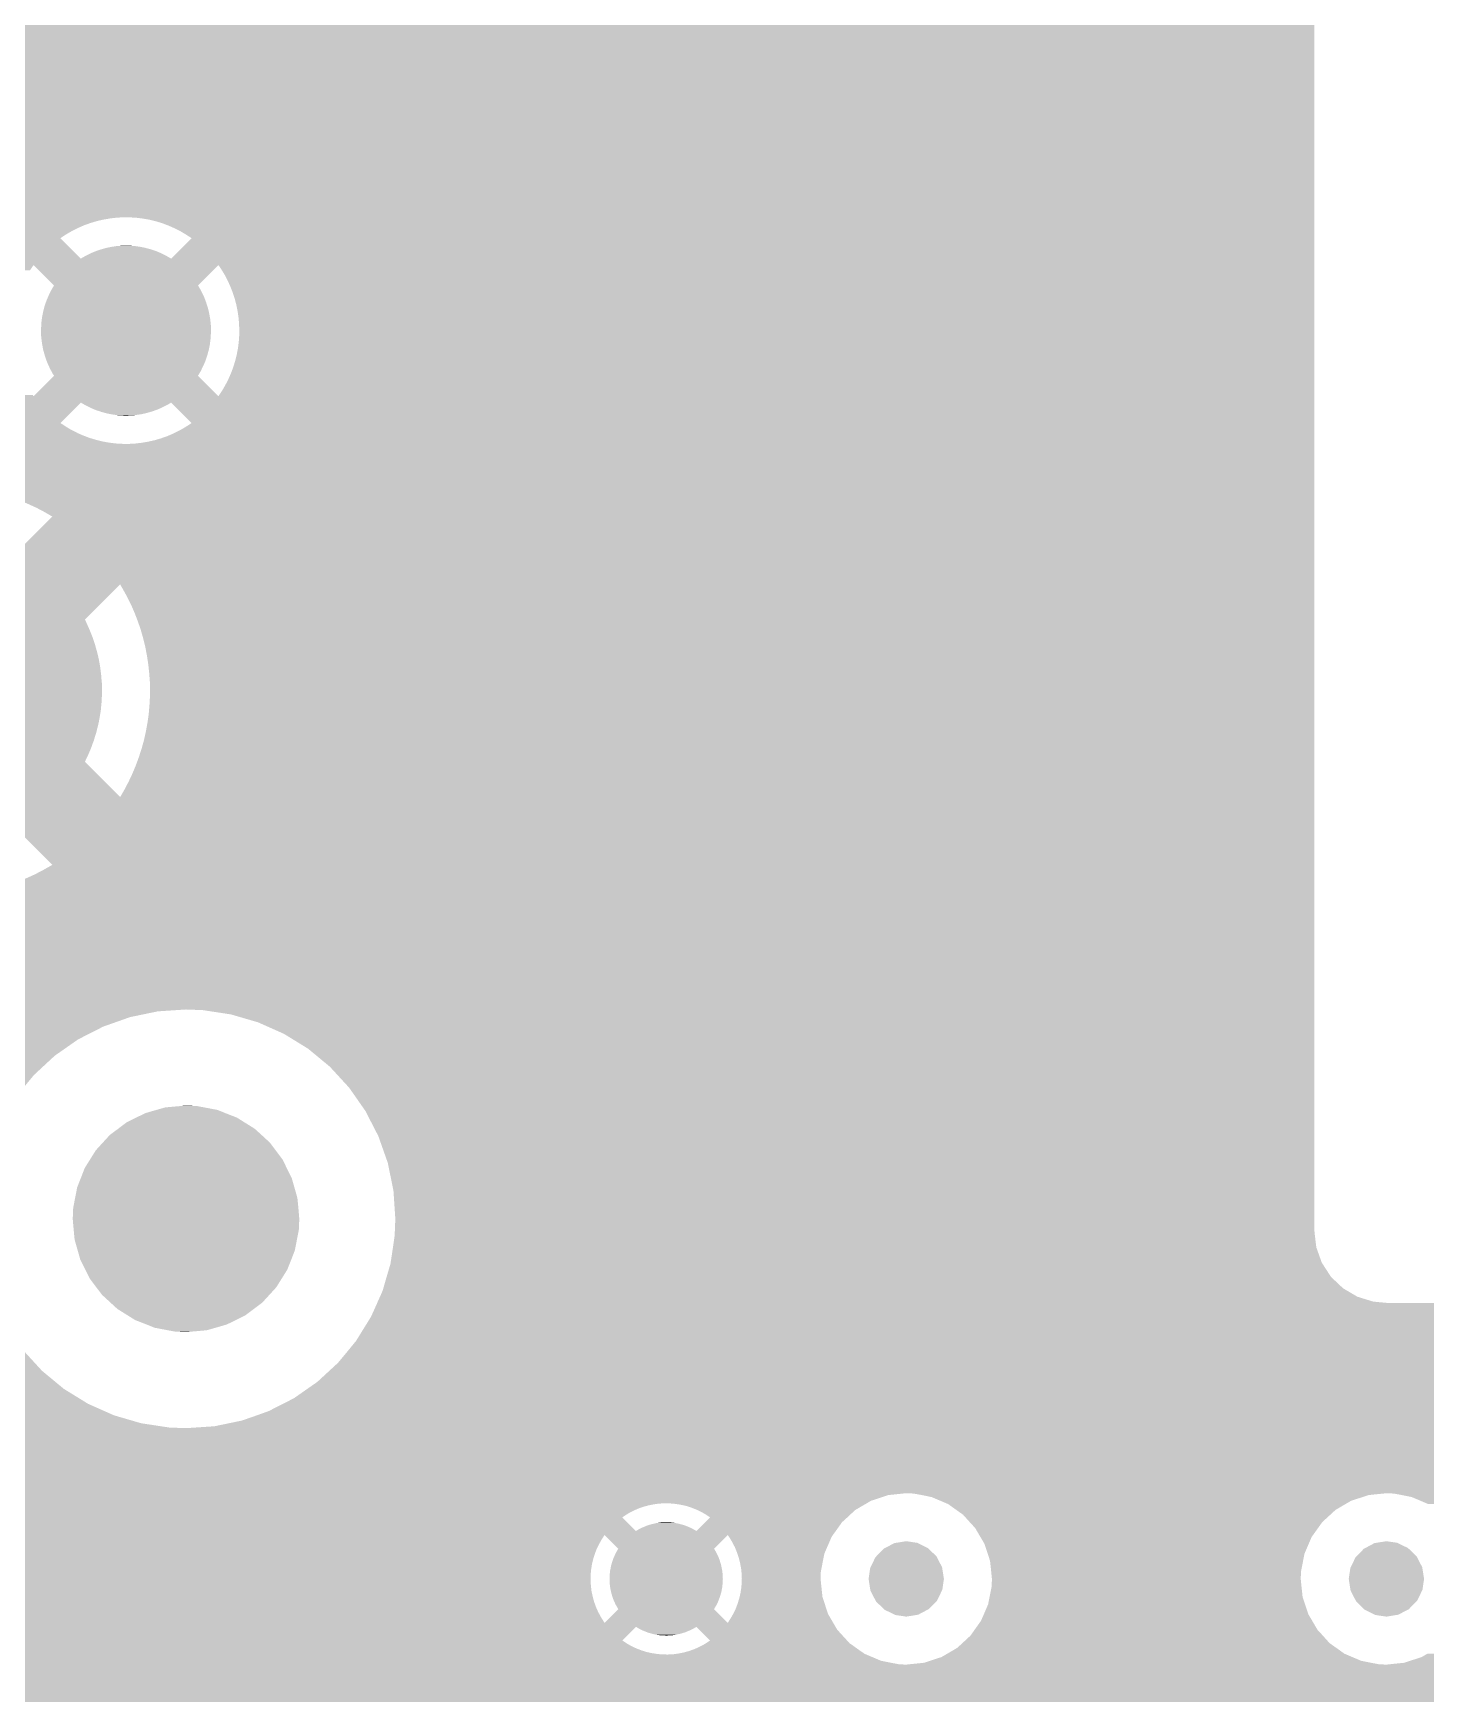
# Model space of a CAD drawing. Extents: x 295 to 953, y 10 to 290.
# Drawn here: x 670.3 to 685.03, y 228.3 to 245.87 of the extents above; entities that cross this region are included whole.
import ezdxf

# ---------------------------------------------------------------- set-up
doc = ezdxf.new("R2010")
doc.units = 0
doc.header["$LTSCALE"] = 5
doc.header["$MEASUREMENT"] = 0
doc.layers.add('FROMC1', color=7, linetype='CONTINUOUS')

msp = doc.modelspace()

# ---------------------------------------------------------------- linework, layer by layer
at = {"layer": 'FROMC1'}
for points in [[(654.9, 243.919), (654.9, 246.258), (683.856, 243.919), (683.856, 246.258)], [(654.9, 243.915), (654.9, 243.919), (671.185, 243.915), (671.255, 243.919)], [(654.9, 243.907), (654.9, 243.915), (671.116, 243.907), (671.185, 243.915)], [(654.9, 243.895), (654.9, 243.907), (671.047, 243.895), (671.116, 243.907)], [(654.9, 243.88), (654.9, 243.895), (670.979, 243.88), (671.047, 243.895)], [(654.9, 243.86), (654.9, 243.88), (670.912, 243.86), (670.979, 243.88)], [(671.324, 243.918), (671.255, 243.919), (683.856, 243.918), (683.856, 243.919)], [(671.394, 243.914), (671.324, 243.918), (683.856, 243.914), (683.856, 243.918)], [(671.463, 243.905), (671.394, 243.914), (683.856, 243.905), (683.856, 243.914)], [(671.532, 243.893), (671.463, 243.905), (683.856, 243.893), (683.856, 243.905)], [(671.6, 243.876), (671.532, 243.893), (683.856, 243.876), (683.856, 243.893)], [(671.667, 243.856), (671.6, 243.876), (683.856, 243.856), (683.856, 243.876)], [(654.9, 243.837), (654.9, 243.86), (670.846, 243.837), (670.912, 243.86)], [(654.9, 243.809), (654.9, 243.837), (670.782, 243.809), (670.846, 243.837)], [(654.9, 243.778), (654.9, 243.809), (670.719, 243.778), (670.782, 243.809)], [(654.9, 243.744), (654.9, 243.778), (670.659, 243.744), (670.719, 243.778)], [(654.9, 243.706), (654.9, 243.744), (670.6, 243.706), (670.659, 243.744)], [(654.9, 243.698), (654.9, 243.706), (670.589, 243.698), (670.6, 243.706)], [(654.9, 243.482), (654.9, 243.698), (670.805, 243.482), (670.589, 243.698)], [(671.732, 243.831), (671.667, 243.856), (683.856, 243.831), (683.856, 243.856)], [(671.796, 243.803), (671.732, 243.831), (683.856, 243.803), (683.856, 243.831)], [(671.76, 243.482), (671.976, 243.698), (683.856, 243.482), (683.856, 243.698)], [(671.858, 243.772), (671.796, 243.803), (683.856, 243.772), (683.856, 243.803)], [(671.918, 243.736), (671.858, 243.772), (683.856, 243.736), (683.856, 243.772)], [(671.976, 243.698), (671.918, 243.736), (683.856, 243.698), (683.856, 243.736)], [(670.858, 243.512), (670.893, 243.53), (671.708, 243.512), (671.671, 243.53)], [(670.893, 243.53), (670.912, 243.539), (671.671, 243.53), (671.654, 243.539)], [(670.912, 243.539), (670.948, 243.555), (671.654, 243.539), (671.616, 243.555)], [(670.948, 243.555), (670.968, 243.562), (671.616, 243.555), (671.598, 243.562)], [(670.968, 243.562), (671.005, 243.575), (671.598, 243.562), (671.559, 243.575)], [(671.005, 243.575), (671.026, 243.581), (671.559, 243.575), (671.541, 243.581)], [(671.026, 243.581), (671.063, 243.592), (671.541, 243.581), (671.5, 243.592)], [(671.063, 243.592), (671.085, 243.597), (671.5, 243.592), (671.482, 243.597)], [(671.085, 243.597), (671.122, 243.605), (671.482, 243.597), (671.44, 243.605)], [(671.122, 243.605), (671.145, 243.608), (671.44, 243.605), (671.423, 243.608)], [(671.145, 243.608), (671.182, 243.614), (671.423, 243.608), (671.379, 243.614)], [(671.182, 243.614), (671.208, 243.616), (671.379, 243.614), (671.363, 243.616)], [(671.208, 243.616), (671.242, 243.618), (671.363, 243.616), (671.315, 243.618)], [(671.242, 243.618), (671.303, 243.619), (671.315, 243.618), (671.303, 243.619)], [(654.9, 243.414), (654.9, 243.482), (683.856, 243.414), (683.856, 243.482)], [(654.9, 243.356), (654.9, 243.414), (670.266, 243.356), (670.305, 243.414)], [(670.521, 243.198), (670.305, 243.414), (672.044, 243.198), (672.26, 243.414)], [(670.805, 243.482), (670.839, 243.502), (671.76, 243.482), (671.725, 243.502)], [(670.839, 243.502), (670.858, 243.512), (671.725, 243.502), (671.708, 243.512)], [(672.284, 243.379), (672.26, 243.414), (683.856, 243.379), (683.856, 243.414)], [(672.321, 243.32), (672.284, 243.379), (683.856, 243.32), (683.856, 243.379)], [(670.491, 243.146), (670.511, 243.181), (672.074, 243.146), (672.055, 243.181)], [(670.511, 243.181), (670.521, 243.198), (672.055, 243.181), (672.044, 243.198)], [(672.354, 243.258), (672.321, 243.32), (683.856, 243.258), (683.856, 243.32)], [(672.383, 243.195), (672.354, 243.258), (683.856, 243.195), (683.856, 243.258)], [(672.409, 243.13), (672.383, 243.195), (683.856, 243.13), (683.856, 243.195)], [(670.421, 242.978), (670.434, 243.017), (672.143, 242.978), (672.131, 243.017)], [(670.434, 243.017), (670.441, 243.036), (672.131, 243.017), (672.124, 243.036)], [(670.441, 243.036), (670.456, 243.073), (672.124, 243.036), (672.11, 243.073)], [(670.456, 243.073), (670.464, 243.091), (672.11, 243.073), (672.101, 243.091)], [(670.464, 243.091), (670.482, 243.128), (672.101, 243.091), (672.084, 243.128)], [(670.482, 243.128), (670.491, 243.146), (672.084, 243.128), (672.074, 243.146)], [(672.431, 243.064), (672.409, 243.13), (683.856, 243.064), (683.856, 243.13)], [(672.449, 242.997), (672.431, 243.064), (683.856, 242.997), (683.856, 243.064)], [(672.463, 242.928), (672.449, 242.997), (683.856, 242.928), (683.856, 242.997)], [(670.387, 242.801), (670.392, 242.841), (672.178, 242.801), (672.174, 242.841)], [(670.392, 242.841), (670.394, 242.861), (672.174, 242.841), (672.17, 242.861)], [(670.394, 242.861), (670.402, 242.9), (672.17, 242.861), (672.163, 242.9)], [(670.402, 242.9), (670.406, 242.92), (672.163, 242.9), (672.159, 242.92)], [(670.406, 242.92), (670.416, 242.959), (672.159, 242.92), (672.149, 242.959)], [(670.416, 242.959), (670.421, 242.978), (672.149, 242.959), (672.143, 242.978)], [(672.473, 242.859), (672.463, 242.928), (683.856, 242.859), (683.856, 242.928)], [(672.479, 242.79), (672.473, 242.859), (683.856, 242.79), (683.856, 242.859)], [(670.383, 242.72), (670.384, 242.74), (672.182, 242.72), (672.181, 242.74)], [(670.384, 242.7), (670.383, 242.72), (672.181, 242.7), (672.182, 242.72)], [(670.384, 242.74), (670.386, 242.78), (672.181, 242.74), (672.18, 242.78)], [(670.385, 242.66), (670.384, 242.7), (672.179, 242.66), (672.181, 242.7)], [(670.387, 242.639), (670.385, 242.66), (672.178, 242.639), (672.179, 242.66)], [(670.386, 242.78), (670.387, 242.801), (672.18, 242.78), (672.178, 242.801)], [(672.476, 242.608), (672.481, 242.678), (683.856, 242.608), (683.856, 242.678)], [(672.481, 242.72), (672.479, 242.79), (683.856, 242.72), (683.856, 242.79)], [(672.481, 242.678), (672.481, 242.72), (683.856, 242.678), (683.856, 242.72)], [(670.392, 242.599), (670.387, 242.639), (672.173, 242.599), (672.178, 242.639)], [(670.395, 242.579), (670.392, 242.599), (672.171, 242.579), (672.173, 242.599)], [(670.402, 242.54), (670.395, 242.579), (672.163, 242.54), (672.171, 242.579)], [(670.406, 242.52), (670.402, 242.54), (672.159, 242.52), (672.163, 242.54)], [(670.416, 242.481), (670.406, 242.52), (672.149, 242.481), (672.159, 242.52)], [(670.422, 242.462), (670.416, 242.481), (672.144, 242.462), (672.149, 242.481)], [(672.439, 242.403), (672.455, 242.47), (683.856, 242.403), (683.856, 242.47)], [(672.455, 242.47), (672.468, 242.539), (683.856, 242.47), (683.856, 242.539)], [(672.468, 242.539), (672.476, 242.608), (683.856, 242.539), (683.856, 242.608)], [(670.434, 242.423), (670.422, 242.462), (672.131, 242.423), (672.144, 242.462)], [(670.441, 242.404), (670.434, 242.423), (672.125, 242.404), (672.131, 242.423)], [(670.456, 242.367), (670.441, 242.404), (672.109, 242.367), (672.125, 242.404)], [(670.464, 242.349), (670.456, 242.367), (672.101, 242.349), (672.109, 242.367)], [(670.481, 242.312), (670.464, 242.349), (672.083, 242.312), (672.101, 242.349)], [(670.491, 242.294), (670.481, 242.312), (672.075, 242.294), (672.083, 242.312)], [(670.51, 242.259), (670.491, 242.294), (672.054, 242.259), (672.075, 242.294)], [(672.394, 242.27), (672.418, 242.336), (683.856, 242.27), (683.856, 242.336)], [(672.418, 242.336), (672.439, 242.403), (683.856, 242.336), (683.856, 242.403)], [(670.305, 242.026), (670.521, 242.242), (672.26, 242.026), (672.044, 242.242)], [(670.521, 242.242), (670.51, 242.259), (672.044, 242.242), (672.054, 242.259)], [(672.299, 242.084), (672.334, 242.144), (683.856, 242.084), (683.856, 242.144)], [(672.334, 242.144), (672.366, 242.207), (683.856, 242.144), (683.856, 242.207)], [(672.366, 242.207), (672.394, 242.27), (683.856, 242.207), (683.856, 242.27)], [(665.483, 241.904), (665.489, 241.958), (670.75, 241.904), (670.805, 241.958)], [(665.489, 241.958), (665.491, 241.973), (683.856, 241.958), (683.856, 241.973)], [(665.491, 241.973), (665.495, 242.026), (683.856, 241.973), (683.856, 242.026)], [(665.495, 242.026), (665.495, 242.038), (670.305, 242.026), (670.297, 242.038)], [(670.84, 241.938), (670.805, 241.958), (671.726, 241.938), (671.76, 241.958)], [(671.976, 241.742), (671.76, 241.958), (683.856, 241.742), (683.856, 241.958)], [(672.26, 242.026), (672.299, 242.084), (683.856, 242.026), (683.856, 242.084)], [(665.446, 241.742), (665.454, 241.768), (670.589, 241.742), (670.614, 241.768)], [(665.454, 241.768), (665.47, 241.835), (670.614, 241.768), (670.682, 241.835)], [(665.47, 241.835), (665.483, 241.904), (670.682, 241.835), (670.75, 241.904)], [(670.857, 241.928), (670.84, 241.938), (671.707, 241.928), (671.726, 241.938)], [(670.894, 241.91), (670.857, 241.928), (671.672, 241.91), (671.707, 241.928)], [(670.911, 241.901), (670.894, 241.91), (671.653, 241.901), (671.672, 241.91)], [(670.949, 241.885), (670.911, 241.901), (671.617, 241.885), (671.653, 241.901)], [(670.967, 241.878), (670.949, 241.885), (671.597, 241.878), (671.617, 241.885)], [(671.007, 241.865), (670.967, 241.878), (671.56, 241.865), (671.597, 241.878)], [(671.024, 241.859), (671.007, 241.865), (671.539, 241.859), (671.56, 241.865)], [(671.065, 241.848), (671.024, 241.859), (671.502, 241.848), (671.539, 241.859)], [(671.083, 241.843), (671.065, 241.848), (671.48, 241.843), (671.502, 241.848)], [(671.125, 241.835), (671.083, 241.843), (671.443, 241.835), (671.48, 241.843)], [(671.142, 241.832), (671.125, 241.835), (671.42, 241.832), (671.443, 241.835)], [(671.186, 241.826), (671.142, 241.832), (671.383, 241.826), (671.42, 241.832)], [(671.202, 241.824), (671.186, 241.826), (671.357, 241.824), (671.383, 241.826)], [(671.25, 241.822), (671.202, 241.824), (671.323, 241.822), (671.357, 241.824)], [(671.262, 241.821), (671.25, 241.822), (671.262, 241.821), (671.323, 241.822)], [(665.387, 241.584), (665.397, 241.609), (670.898, 241.584), (670.833, 241.609)], [(665.397, 241.609), (665.409, 241.635), (670.833, 241.609), (670.772, 241.635)], [(665.409, 241.637), (665.421, 241.668), (670.769, 241.637), (670.707, 241.668)], [(665.409, 241.635), (665.409, 241.637), (670.772, 241.635), (670.769, 241.637)], [(665.421, 241.668), (665.433, 241.701), (670.707, 241.668), (670.651, 241.701)], [(665.433, 241.701), (665.434, 241.704), (670.651, 241.701), (670.647, 241.704)], [(665.434, 241.704), (665.446, 241.742), (670.647, 241.704), (670.589, 241.742)], [(671.653, 241.58), (671.719, 241.603), (683.856, 241.58), (683.856, 241.603)], [(671.719, 241.603), (671.783, 241.631), (683.856, 241.603), (683.856, 241.631)], [(671.783, 241.631), (671.846, 241.662), (683.856, 241.631), (683.856, 241.662)], [(671.846, 241.662), (671.906, 241.696), (683.856, 241.662), (683.856, 241.696)], [(671.906, 241.696), (671.965, 241.734), (683.856, 241.696), (683.856, 241.734)], [(671.965, 241.734), (671.976, 241.742), (683.856, 241.734), (683.856, 241.742)], [(665.275, 241.391), (665.314, 241.449), (683.856, 241.391), (683.856, 241.449)], [(665.314, 241.449), (665.349, 241.509), (683.856, 241.449), (683.856, 241.509)], [(665.349, 241.509), (665.355, 241.521), (683.856, 241.509), (683.856, 241.521)], [(665.355, 241.521), (665.356, 241.522), (671.31, 241.521), (671.241, 241.522)], [(665.356, 241.522), (665.358, 241.526), (671.241, 241.522), (671.171, 241.526)], [(665.358, 241.526), (665.362, 241.535), (671.171, 241.526), (671.102, 241.535)], [(665.362, 241.535), (665.369, 241.547), (671.102, 241.535), (671.033, 241.547)], [(665.369, 241.547), (665.377, 241.564), (671.033, 241.547), (670.965, 241.564)], [(665.377, 241.564), (665.381, 241.572), (670.965, 241.564), (670.94, 241.572)], [(665.381, 241.572), (665.387, 241.584), (670.94, 241.572), (670.898, 241.584)], [(671.31, 241.521), (671.38, 241.525), (683.856, 241.521), (683.856, 241.525)], [(671.38, 241.525), (671.449, 241.533), (683.856, 241.525), (683.856, 241.533)], [(671.449, 241.533), (671.518, 241.545), (683.856, 241.533), (683.856, 241.545)], [(671.518, 241.545), (671.586, 241.56), (683.856, 241.545), (683.856, 241.56)], [(671.586, 241.56), (671.653, 241.58), (683.856, 241.56), (683.856, 241.58)], [(654.9, 241.323), (654.9, 241.391), (683.856, 241.323), (683.856, 241.391)], [(664.991, 241.107), (664.775, 241.323), (683.856, 241.107), (683.856, 241.323)], [(664.933, 241.069), (664.98, 241.099), (683.856, 241.069), (683.856, 241.099)], [(664.98, 241.099), (664.991, 241.107), (683.856, 241.099), (683.856, 241.107)], [(669.436, 241.068), (669.343, 241.069), (683.856, 241.068), (683.856, 241.069)], [(669.53, 241.064), (669.436, 241.068), (683.856, 241.064), (683.856, 241.068)], [(669.623, 241.055), (669.53, 241.064), (683.856, 241.055), (683.856, 241.064)], [(669.716, 241.042), (669.623, 241.055), (683.856, 241.042), (683.856, 241.055)], [(669.808, 241.026), (669.716, 241.042), (683.856, 241.026), (683.856, 241.042)], [(669.899, 241.005), (669.808, 241.026), (683.856, 241.005), (683.856, 241.026)], [(669.99, 240.98), (669.899, 241.005), (683.856, 240.98), (683.856, 241.005)], [(670.079, 240.952), (669.99, 240.98), (683.856, 240.952), (683.856, 240.98)], [(670.167, 240.919), (670.079, 240.952), (683.856, 240.919), (683.856, 240.952)], [(670.253, 240.883), (670.167, 240.919), (683.856, 240.883), (683.856, 240.919)], [(670.129, 240.38), (670.502, 240.753), (683.856, 240.38), (683.856, 240.753)], [(670.338, 240.844), (670.253, 240.883), (683.856, 240.844), (683.856, 240.883)], [(670.421, 240.8), (670.338, 240.844), (683.856, 240.8), (683.856, 240.844)], [(670.502, 240.753), (670.421, 240.8), (683.856, 240.753), (683.856, 240.8)], [(662.384, 240.356), (662.382, 240.38), (683.856, 240.356), (683.856, 240.38)], [(662.391, 240.268), (662.384, 240.356), (683.856, 240.268), (683.856, 240.356)], [(662.393, 240.18), (662.391, 240.268), (683.856, 240.18), (683.856, 240.268)], [(662.387, 240.035), (662.391, 240.113), (683.856, 240.035), (683.856, 240.113)], [(662.391, 240.113), (662.393, 240.18), (683.856, 240.113), (683.856, 240.18)], [(667.908, 239.662), (667.535, 240.035), (670.848, 239.662), (671.22, 240.035)], [(671.25, 239.984), (671.22, 240.035), (683.856, 239.984), (683.856, 240.035)], [(671.295, 239.902), (671.25, 239.984), (683.856, 239.902), (683.856, 239.984)], [(671.337, 239.818), (671.295, 239.902), (683.856, 239.818), (683.856, 239.902)], [(667.889, 239.623), (667.908, 239.662), (670.867, 239.623), (670.848, 239.662)], [(671.374, 239.732), (671.337, 239.818), (683.856, 239.732), (683.856, 239.818)], [(671.408, 239.644), (671.374, 239.732), (683.856, 239.644), (683.856, 239.732)], [(667.826, 239.472), (667.84, 239.512), (670.93, 239.472), (670.914, 239.512)], [(667.84, 239.512), (667.855, 239.548), (670.914, 239.512), (670.9, 239.548)], [(667.855, 239.548), (667.872, 239.588), (670.9, 239.548), (670.882, 239.588)], [(667.872, 239.588), (667.889, 239.623), (670.882, 239.588), (670.867, 239.623)], [(671.438, 239.556), (671.408, 239.644), (683.856, 239.556), (683.856, 239.644)], [(671.464, 239.466), (671.438, 239.556), (683.856, 239.466), (683.856, 239.556)], [(667.768, 239.278), (667.778, 239.315), (670.987, 239.278), (670.978, 239.315)], [(667.778, 239.315), (667.788, 239.357), (670.978, 239.315), (670.966, 239.357)], [(667.788, 239.357), (667.8, 239.394), (670.966, 239.357), (670.956, 239.394)], [(667.8, 239.394), (667.812, 239.435), (670.956, 239.394), (670.942, 239.435)], [(667.812, 239.435), (667.826, 239.472), (670.942, 239.435), (670.93, 239.472)], [(671.486, 239.375), (671.464, 239.466), (683.856, 239.375), (683.856, 239.466)], [(671.504, 239.283), (671.486, 239.375), (683.856, 239.283), (683.856, 239.375)], [(667.74, 239.116), (667.745, 239.155), (671.015, 239.116), (671.01, 239.155)], [(667.745, 239.155), (667.752, 239.197), (671.01, 239.155), (671.003, 239.197)], [(667.752, 239.197), (667.759, 239.236), (671.003, 239.197), (670.996, 239.236)], [(667.759, 239.236), (667.768, 239.278), (670.996, 239.236), (670.987, 239.278)], [(671.518, 239.19), (671.504, 239.283), (683.856, 239.19), (683.856, 239.283)], [(671.528, 239.097), (671.518, 239.19), (683.856, 239.097), (683.856, 239.19)], [(667.727, 238.953), (667.729, 238.992), (671.027, 238.953), (671.027, 238.992)], [(667.727, 238.91), (667.727, 238.953), (671.029, 238.91), (671.027, 238.953)], [(667.729, 238.992), (667.731, 239.035), (671.027, 238.992), (671.023, 239.035)], [(667.731, 239.035), (667.735, 239.074), (671.023, 239.035), (671.02, 239.074)], [(667.735, 239.074), (667.74, 239.116), (671.02, 239.074), (671.015, 239.116)], [(671.535, 239.004), (671.528, 239.097), (683.856, 239.004), (683.856, 239.097)], [(671.537, 238.91), (671.535, 239.004), (683.856, 238.91), (683.856, 239.004)], [(667.728, 238.867), (667.727, 238.91), (671.028, 238.867), (671.029, 238.91)], [(667.729, 238.828), (667.728, 238.867), (671.026, 238.828), (671.028, 238.867)], [(667.732, 238.785), (667.729, 238.828), (671.024, 238.785), (671.026, 238.828)], [(667.735, 238.746), (667.732, 238.785), (671.02, 238.746), (671.024, 238.785)], [(671.531, 238.758), (671.536, 238.851), (683.856, 238.758), (683.856, 238.851)], [(671.536, 238.851), (671.537, 238.91), (683.856, 238.851), (683.856, 238.91)], [(667.74, 238.704), (667.735, 238.746), (671.016, 238.704), (671.02, 238.746)], [(667.745, 238.665), (667.74, 238.704), (671.01, 238.665), (671.016, 238.704)], [(667.752, 238.623), (667.745, 238.665), (671.003, 238.623), (671.01, 238.665)], [(667.759, 238.584), (667.752, 238.623), (670.996, 238.584), (671.003, 238.623)], [(671.51, 238.572), (671.523, 238.664), (683.856, 238.572), (683.856, 238.664)], [(671.523, 238.664), (671.531, 238.758), (683.856, 238.664), (683.856, 238.758)], [(667.769, 238.542), (667.759, 238.584), (670.987, 238.542), (670.996, 238.584)], [(667.777, 238.505), (667.769, 238.542), (670.977, 238.505), (670.987, 238.542)], [(667.789, 238.463), (667.777, 238.505), (670.967, 238.463), (670.977, 238.505)], [(667.799, 238.426), (667.789, 238.463), (670.955, 238.426), (670.967, 238.463)], [(667.813, 238.385), (667.799, 238.426), (670.943, 238.385), (670.955, 238.426)], [(671.473, 238.388), (671.493, 238.479), (683.856, 238.388), (683.856, 238.479)], [(671.493, 238.479), (671.51, 238.572), (683.856, 238.479), (683.856, 238.572)], [(667.825, 238.348), (667.813, 238.385), (670.929, 238.348), (670.943, 238.385)], [(667.841, 238.308), (667.825, 238.348), (670.915, 238.308), (670.929, 238.348)], [(667.855, 238.272), (667.841, 238.308), (670.9, 238.272), (670.915, 238.308)], [(667.873, 238.232), (667.855, 238.272), (670.883, 238.232), (670.9, 238.272)], [(671.419, 238.208), (671.448, 238.298), (683.856, 238.208), (683.856, 238.298)], [(671.448, 238.298), (671.473, 238.388), (683.856, 238.298), (683.856, 238.388)], [(667.535, 237.785), (667.908, 238.158), (671.221, 237.785), (670.848, 238.158)], [(667.888, 238.197), (667.873, 238.232), (670.866, 238.197), (670.883, 238.232)], [(667.908, 238.158), (667.888, 238.197), (670.848, 238.158), (670.866, 238.197)], [(671.351, 238.034), (671.387, 238.121), (683.856, 238.034), (683.856, 238.121)], [(671.387, 238.121), (671.419, 238.208), (683.856, 238.121), (683.856, 238.208)], [(671.268, 237.866), (671.311, 237.949), (683.856, 237.866), (683.856, 237.949)], [(671.311, 237.949), (671.351, 238.034), (683.856, 237.949), (683.856, 238.034)], [(654.9, 237.44), (654.9, 237.785), (683.856, 237.44), (683.856, 237.785)], [(671.221, 237.785), (671.268, 237.866), (683.856, 237.785), (683.856, 237.866)], [(670.502, 237.067), (670.129, 237.44), (683.856, 237.067), (683.856, 237.44)], [(670.4, 237.009), (670.482, 237.055), (683.856, 237.009), (683.856, 237.055)], [(670.482, 237.055), (670.502, 237.067), (683.856, 237.055), (683.856, 237.067)], [(669.967, 236.833), (670.056, 236.861), (683.856, 236.833), (683.856, 236.861)], [(670.056, 236.861), (670.145, 236.892), (683.856, 236.861), (683.856, 236.892)], [(670.145, 236.892), (670.231, 236.927), (683.856, 236.892), (683.856, 236.927)], [(670.231, 236.927), (670.317, 236.966), (683.856, 236.927), (683.856, 236.966)], [(670.317, 236.966), (670.4, 237.009), (683.856, 236.966), (683.856, 237.009)], [(654.9, 235.537), (654.9, 236.751), (683.856, 235.537), (683.856, 236.751)], [(669.412, 236.751), (669.506, 236.755), (683.856, 236.751), (683.856, 236.755)], [(669.506, 236.755), (669.599, 236.762), (683.856, 236.755), (683.856, 236.762)], [(669.599, 236.762), (669.692, 236.774), (683.856, 236.762), (683.856, 236.774)], [(669.692, 236.774), (669.785, 236.79), (683.856, 236.774), (683.856, 236.79)], [(669.785, 236.79), (669.876, 236.809), (683.856, 236.79), (683.856, 236.809)], [(669.876, 236.809), (669.967, 236.833), (683.856, 236.809), (683.856, 236.833)], [(654.9, 235.517), (654.9, 235.537), (671.618, 235.517), (671.918, 235.537)], [(654.9, 235.456), (654.9, 235.517), (671.325, 235.456), (671.618, 235.517)], [(654.9, 235.356), (654.9, 235.456), (671.042, 235.356), (671.325, 235.456)], [(672.096, 235.53), (671.918, 235.537), (683.856, 235.53), (683.856, 235.537)], [(672.392, 235.485), (672.096, 235.53), (683.856, 235.485), (683.856, 235.53)], [(672.68, 235.401), (672.392, 235.485), (683.856, 235.401), (683.856, 235.485)], [(654.9, 235.22), (654.9, 235.356), (670.775, 235.22), (671.042, 235.356)], [(672.954, 235.279), (672.68, 235.401), (683.856, 235.279), (683.856, 235.401)], [(673.209, 235.122), (672.954, 235.279), (683.856, 235.122), (683.856, 235.279)], [(654.9, 235.048), (654.9, 235.22), (670.529, 235.048), (670.775, 235.22)], [(673.44, 234.931), (673.209, 235.122), (683.856, 234.931), (683.856, 235.122)], [(654.9, 234.844), (654.9, 235.048), (670.309, 234.844), (670.529, 235.048)], [(673.643, 234.71), (673.44, 234.931), (683.856, 234.71), (683.856, 234.931)], [(654.9, 234.613), (654.9, 234.844), (670.118, 234.613), (670.309, 234.844)], [(673.815, 234.464), (673.643, 234.71), (683.856, 234.464), (683.856, 234.71)], [(671.288, 234.342), (671.391, 234.393), (672.537, 234.342), (672.456, 234.393)], [(671.391, 234.393), (671.486, 234.44), (672.456, 234.393), (672.335, 234.44)], [(671.486, 234.44), (671.603, 234.474), (672.335, 234.44), (672.251, 234.474)], [(671.603, 234.474), (671.698, 234.501), (672.251, 234.474), (672.11, 234.501)], [(671.698, 234.501), (671.856, 234.515), (672.11, 234.501), (672.034, 234.515)], [(671.856, 234.515), (671.918, 234.521), (672.034, 234.515), (671.918, 234.521)], [(673.952, 234.198), (673.815, 234.464), (683.856, 234.198), (683.856, 234.464)], [(671.036, 234.127), (671.112, 234.21), (672.806, 234.127), (672.716, 234.21)], [(671.112, 234.21), (671.201, 234.276), (672.716, 234.21), (672.643, 234.276)], [(671.201, 234.276), (671.288, 234.342), (672.643, 234.276), (672.537, 234.342)], [(670.903, 233.951), (670.963, 234.047), (672.938, 233.951), (672.866, 234.047)], [(670.963, 234.047), (671.036, 234.127), (672.866, 234.047), (672.806, 234.127)], [(674.052, 233.915), (673.952, 234.198), (683.856, 233.915), (683.856, 234.198)], [(670.805, 233.754), (670.846, 233.86), (673.036, 233.754), (672.983, 233.86)], [(670.846, 233.86), (670.903, 233.951), (672.983, 233.86), (672.938, 233.951)], [(674.112, 233.621), (674.052, 233.915), (683.856, 233.621), (683.856, 233.915)], [(670.766, 233.655), (670.805, 233.754), (673.064, 233.655), (673.036, 233.754)], [(670.724, 233.439), (670.744, 233.542), (673.106, 233.439), (673.096, 233.542)], [(670.744, 233.542), (670.766, 233.655), (673.096, 233.542), (673.064, 233.655)], [(674.132, 233.322), (674.112, 233.621), (683.856, 233.322), (683.856, 233.621)], [(670.719, 233.322), (670.724, 233.439), (673.116, 233.322), (673.106, 233.439)], [(670.729, 233.205), (670.719, 233.322), (673.111, 233.205), (673.116, 233.322)], [(670.739, 233.102), (670.729, 233.205), (673.091, 233.102), (673.111, 233.205)], [(674.125, 233.144), (674.127, 233.195), (683.861, 233.144), (683.856, 233.195)], [(674.127, 233.195), (674.132, 233.322), (683.856, 233.195), (683.856, 233.322)], [(670.771, 232.989), (670.739, 233.102), (673.069, 232.989), (673.091, 233.102)], [(670.799, 232.89), (670.771, 232.989), (673.031, 232.89), (673.069, 232.989)], [(674.082, 232.855), (674.107, 233.02), (683.935, 232.855), (683.876, 233.02)], [(674.107, 233.02), (674.125, 233.144), (683.876, 233.02), (683.861, 233.144)], [(670.852, 232.784), (670.799, 232.89), (672.989, 232.784), (673.031, 232.89)], [(674.04, 232.708), (674.081, 232.847), (684.031, 232.708), (683.941, 232.847)], [(674.081, 232.847), (674.082, 232.855), (683.941, 232.847), (683.935, 232.855)], [(670.897, 232.693), (670.852, 232.784), (672.932, 232.693), (672.989, 232.784)], [(670.969, 232.597), (670.897, 232.693), (672.872, 232.597), (672.932, 232.693)], [(674.005, 232.587), (674.04, 232.708), (684.159, 232.587), (684.031, 232.708)], [(671.03, 232.517), (670.969, 232.597), (672.799, 232.517), (672.872, 232.597)], [(671.12, 232.434), (671.03, 232.517), (672.723, 232.434), (672.799, 232.517)], [(673.946, 232.446), (673.97, 232.498), (684.478, 232.446), (684.31, 232.498)], [(673.97, 232.498), (673.997, 232.56), (684.31, 232.498), (684.205, 232.56)], [(673.997, 232.56), (674.005, 232.587), (684.205, 232.56), (684.159, 232.587)], [(671.192, 232.368), (671.12, 232.434), (672.635, 232.368), (672.723, 232.434)], [(671.298, 232.302), (671.192, 232.368), (672.547, 232.302), (672.635, 232.368)], [(671.379, 232.251), (671.298, 232.302), (672.445, 232.251), (672.547, 232.302)], [(673.801, 232.167), (673.875, 232.286), (695.428, 232.167), (695.366, 232.286)], [(673.875, 232.286), (673.941, 232.433), (695.366, 232.286), (695.289, 232.433)], [(673.941, 232.433), (673.946, 232.446), (684.618, 232.433), (684.478, 232.446)], [(671.5, 232.204), (671.379, 232.251), (672.349, 232.204), (672.445, 232.251)], [(671.584, 232.17), (671.5, 232.204), (672.232, 232.17), (672.349, 232.204)], [(671.725, 232.143), (671.584, 232.17), (672.137, 232.143), (672.232, 232.17)], [(671.801, 232.129), (671.725, 232.143), (671.979, 232.129), (672.137, 232.143)], [(671.918, 232.123), (671.801, 232.129), (671.918, 232.123), (671.979, 232.129)], [(673.717, 232.031), (673.801, 232.167), (695.524, 232.031), (695.428, 232.167)], [(654.9, 231.713), (654.9, 231.934), (670.395, 231.713), (670.192, 231.934)], [(673.628, 231.922), (673.717, 232.031), (695.601, 231.922), (695.524, 232.031)], [(673.422, 231.703), (673.526, 231.799), (695.806, 231.703), (695.716, 231.799)], [(673.526, 231.799), (673.628, 231.922), (695.716, 231.799), (695.601, 231.922)], [(654.9, 231.522), (654.9, 231.713), (670.626, 231.522), (670.395, 231.713)], [(673.188, 231.514), (673.306, 231.596), (696.038, 231.514), (695.937, 231.596)], [(673.306, 231.596), (673.422, 231.703), (695.937, 231.596), (695.806, 231.703)], [(654.9, 231.365), (654.9, 231.522), (670.881, 231.365), (670.626, 231.522)], [(672.93, 231.358), (673.06, 231.424), (696.294, 231.358), (696.185, 231.424)], [(673.06, 231.424), (673.188, 231.514), (696.185, 231.424), (696.038, 231.514)], [(654.9, 231.243), (654.9, 231.365), (671.155, 231.243), (670.881, 231.365)], [(654.9, 231.159), (654.9, 231.243), (671.443, 231.159), (671.155, 231.243)], [(672.51, 231.188), (672.651, 231.237), (696.743, 231.188), (696.569, 231.237)], [(672.651, 231.237), (672.793, 231.288), (696.569, 231.237), (696.454, 231.288)], [(672.793, 231.288), (672.93, 231.358), (696.454, 231.288), (696.294, 231.358)], [(654.9, 231.114), (654.9, 231.159), (671.739, 231.114), (671.443, 231.159)], [(654.9, 231.107), (654.9, 231.114), (671.918, 231.107), (671.739, 231.114)], [(654.9, 230.419), (654.9, 231.107), (701.636, 230.419), (701.636, 231.107)], [(671.918, 231.107), (672.006, 231.113), (697.318, 231.107), (697.154, 231.113)], [(672.006, 231.113), (672.217, 231.127), (697.154, 231.113), (697.054, 231.127)], [(672.217, 231.127), (672.353, 231.155), (697.054, 231.127), (696.857, 231.155)], [(672.353, 231.155), (672.51, 231.188), (696.857, 231.155), (696.743, 231.188)], [(654.9, 230.399), (654.9, 230.419), (679.347, 230.399), (679.538, 230.419)], [(654.9, 230.339), (654.9, 230.399), (679.165, 230.339), (679.347, 230.399)], [(679.617, 230.415), (679.538, 230.419), (684.584, 230.415), (684.618, 230.419)], [(679.703, 230.399), (679.617, 230.415), (684.427, 230.399), (684.584, 230.415)], [(679.806, 230.378), (679.703, 230.399), (684.365, 230.378), (684.427, 230.399)], [(679.898, 230.339), (679.806, 230.378), (684.245, 230.339), (684.365, 230.378)], [(684.697, 230.415), (684.618, 230.419), (687.124, 230.415), (687.158, 230.419)], [(684.783, 230.399), (684.697, 230.415), (686.967, 230.399), (687.124, 230.415)], [(684.886, 230.378), (684.783, 230.399), (686.905, 230.378), (686.967, 230.399)], [(684.978, 230.339), (684.886, 230.378), (686.785, 230.339), (686.905, 230.378)], [(654.9, 230.312), (654.9, 230.339), (679.119, 230.312), (679.165, 230.339)], [(654.9, 230.309), (654.9, 230.312), (676.923, 230.309), (676.98, 230.312)], [(654.9, 230.301), (654.9, 230.309), (676.867, 230.301), (676.923, 230.309)], [(654.9, 230.29), (654.9, 230.301), (676.811, 230.29), (676.867, 230.301)], [(654.9, 230.275), (654.9, 230.29), (676.756, 230.275), (676.811, 230.29)], [(654.9, 230.256), (654.9, 230.275), (676.702, 230.256), (676.756, 230.275)], [(654.9, 230.233), (654.9, 230.256), (676.65, 230.233), (676.702, 230.256)], [(654.9, 230.206), (654.9, 230.233), (676.599, 230.206), (676.65, 230.233)], [(654.9, 230.176), (654.9, 230.206), (676.551, 230.176), (676.599, 230.206)], [(654.9, 230.163), (654.9, 230.176), (676.533, 230.163), (676.551, 230.176)], [(677.037, 230.311), (676.98, 230.312), (679.118, 230.311), (679.119, 230.312)], [(677.094, 230.306), (677.037, 230.311), (679.11, 230.306), (679.118, 230.311)], [(677.15, 230.297), (677.094, 230.306), (679.094, 230.297), (679.11, 230.306)], [(677.206, 230.285), (677.15, 230.297), (679.072, 230.285), (679.094, 230.297)], [(677.26, 230.268), (677.206, 230.285), (679.044, 230.268), (679.072, 230.285)], [(677.313, 230.247), (677.26, 230.268), (679.008, 230.247), (679.044, 230.268)], [(677.325, 230.242), (677.313, 230.247), (678.999, 230.242), (679.008, 230.247)], [(677.365, 230.223), (677.325, 230.242), (678.979, 230.223), (678.999, 230.242)], [(677.415, 230.195), (677.365, 230.223), (678.948, 230.195), (678.979, 230.223)], [(677.462, 230.163), (677.415, 230.195), (678.914, 230.163), (678.948, 230.195)], [(679.982, 230.303), (679.898, 230.339), (684.183, 230.303), (684.245, 230.339)], [(680.067, 230.242), (679.982, 230.303), (684.079, 230.242), (684.183, 230.303)], [(680.138, 230.192), (680.067, 230.242), (684.025, 230.192), (684.079, 230.242)], [(680.21, 230.112), (680.138, 230.192), (683.938, 230.112), (684.025, 230.192)], [(685.062, 230.303), (684.978, 230.339), (686.723, 230.303), (686.785, 230.339)], [(654.9, 230.019), (654.9, 230.163), (676.677, 230.019), (676.533, 230.163)], [(654.9, 229.977), (654.9, 230.019), (678.761, 229.977), (678.792, 230.019)], [(654.9, 230.019), (654.9, 230.019), (676.678, 230.019), (676.677, 230.019)], [(676.678, 230.019), (676.706, 230.036), (677.318, 230.019), (677.288, 230.036)], [(676.706, 230.036), (676.721, 230.043), (677.288, 230.036), (677.275, 230.043)], [(676.721, 230.043), (676.75, 230.058), (677.275, 230.043), (677.244, 230.058)], [(676.75, 230.058), (676.766, 230.064), (677.244, 230.058), (677.23, 230.064)], [(676.766, 230.064), (676.796, 230.077), (677.23, 230.064), (677.198, 230.077)], [(676.796, 230.077), (676.813, 230.082), (677.198, 230.077), (677.184, 230.082)], [(676.813, 230.082), (676.843, 230.091), (677.184, 230.082), (677.15, 230.091)], [(676.843, 230.091), (676.861, 230.095), (677.15, 230.091), (677.136, 230.095)], [(676.861, 230.095), (676.891, 230.102), (677.136, 230.095), (677.101, 230.102)], [(676.891, 230.102), (676.91, 230.105), (677.101, 230.102), (677.088, 230.105)], [(676.91, 230.105), (676.94, 230.109), (677.088, 230.105), (677.051, 230.109)], [(676.94, 230.109), (676.964, 230.11), (677.051, 230.109), (677.039, 230.11)], [(676.964, 230.11), (676.99, 230.111), (677.039, 230.11), (676.99, 230.111)], [(677.318, 230.019), (677.411, 230.112), (678.792, 230.019), (678.858, 230.112)], [(677.411, 230.112), (677.462, 230.163), (678.858, 230.112), (678.914, 230.163)], [(680.267, 230.05), (680.21, 230.112), (683.894, 230.05), (683.938, 230.112)], [(680.322, 229.956), (680.267, 230.05), (683.827, 229.956), (683.894, 230.05)], [(654.9, 229.929), (654.9, 229.977), (676.315, 229.929), (676.346, 229.977)], [(654.9, 229.879), (654.9, 229.929), (676.287, 229.879), (676.315, 229.929)], [(654.9, 229.828), (654.9, 229.879), (676.262, 229.828), (676.287, 229.879)], [(654.9, 229.775), (654.9, 229.828), (676.242, 229.775), (676.262, 229.828)], [(676.491, 229.832), (676.346, 229.977), (677.504, 229.832), (677.649, 229.977)], [(676.47, 229.796), (676.491, 229.832), (677.525, 229.796), (677.504, 229.832)], [(677.663, 229.956), (677.649, 229.977), (678.747, 229.956), (678.761, 229.977)], [(677.671, 229.944), (677.663, 229.956), (678.742, 229.944), (678.747, 229.956)], [(677.7, 229.895), (677.671, 229.944), (678.721, 229.895), (678.742, 229.944)], [(677.726, 229.844), (677.7, 229.895), (678.699, 229.844), (678.721, 229.895)], [(677.747, 229.791), (677.726, 229.844), (678.676, 229.791), (678.699, 229.844)], [(679.22, 229.75), (679.3, 229.832), (679.858, 229.75), (679.773, 229.832)], [(679.3, 229.832), (679.312, 229.838), (679.773, 229.832), (679.767, 229.838)], [(679.312, 229.838), (679.412, 229.891), (679.767, 229.838), (679.659, 229.891)], [(679.412, 229.891), (679.432, 229.894), (679.659, 229.891), (679.653, 229.894)], [(679.432, 229.894), (679.538, 229.911), (679.653, 229.894), (679.538, 229.911)], [(680.364, 229.885), (680.322, 229.956), (683.796, 229.885), (683.827, 229.956)], [(680.399, 229.78), (680.364, 229.885), (683.751, 229.78), (683.796, 229.885)], [(684.3, 229.75), (684.38, 229.832), (684.938, 229.75), (684.853, 229.832)], [(684.38, 229.832), (684.392, 229.838), (684.853, 229.832), (684.847, 229.838)], [(684.392, 229.838), (684.492, 229.891), (684.847, 229.838), (684.739, 229.891)], [(684.492, 229.891), (684.512, 229.894), (684.739, 229.891), (684.733, 229.894)], [(684.512, 229.894), (684.618, 229.911), (684.733, 229.894), (684.618, 229.911)], [(654.9, 229.72), (654.9, 229.775), (676.225, 229.72), (676.242, 229.775)], [(654.9, 229.665), (654.9, 229.72), (676.212, 229.665), (676.225, 229.72)], [(654.9, 229.608), (654.9, 229.665), (676.203, 229.608), (676.212, 229.665)], [(676.407, 229.61), (676.414, 229.651), (677.589, 229.61), (677.58, 229.651)], [(676.414, 229.651), (676.417, 229.659), (677.58, 229.651), (677.579, 229.659)], [(676.417, 229.659), (676.428, 229.698), (677.579, 229.659), (677.567, 229.698)], [(676.428, 229.698), (676.431, 229.706), (677.567, 229.698), (677.565, 229.706)], [(676.431, 229.706), (676.445, 229.745), (677.565, 229.706), (677.55, 229.745)], [(676.445, 229.745), (676.449, 229.752), (677.55, 229.745), (677.547, 229.752)], [(676.449, 229.752), (676.466, 229.789), (677.547, 229.752), (677.529, 229.789)], [(676.466, 229.789), (676.47, 229.796), (677.529, 229.789), (677.525, 229.796)], [(677.751, 229.78), (677.747, 229.791), (678.671, 229.78), (678.676, 229.791)], [(677.765, 229.737), (677.751, 229.78), (678.663, 229.737), (678.671, 229.78)], [(677.779, 229.682), (677.765, 229.737), (678.652, 229.682), (678.663, 229.737)], [(677.79, 229.626), (677.779, 229.682), (678.641, 229.626), (678.652, 229.682)], [(679.161, 229.637), (679.211, 229.741), (679.916, 229.637), (679.862, 229.741)], [(679.211, 229.741), (679.22, 229.75), (679.862, 229.741), (679.858, 229.75)], [(680.424, 229.703), (680.399, 229.78), (683.736, 229.703), (683.751, 229.78)], [(680.436, 229.592), (680.424, 229.703), (683.714, 229.592), (683.736, 229.703)], [(684.241, 229.637), (684.291, 229.741), (684.996, 229.637), (684.942, 229.741)], [(684.291, 229.741), (684.3, 229.75), (684.942, 229.741), (684.938, 229.75)], [(654.9, 229.551), (654.9, 229.608), (676.198, 229.551), (676.203, 229.608)], [(654.9, 229.494), (654.9, 229.551), (676.198, 229.494), (676.198, 229.551)], [(654.9, 229.438), (654.9, 229.494), (676.201, 229.438), (676.198, 229.494)], [(676.398, 229.512), (676.4, 229.553), (677.597, 229.512), (677.595, 229.553)], [(676.4, 229.471), (676.398, 229.512), (677.596, 229.471), (677.597, 229.512)], [(676.4, 229.561), (676.405, 229.602), (677.595, 229.561), (677.59, 229.602)], [(676.4, 229.553), (676.4, 229.561), (677.595, 229.553), (677.595, 229.561)], [(676.4, 229.463), (676.4, 229.471), (677.595, 229.463), (677.596, 229.471)], [(676.405, 229.602), (676.407, 229.61), (677.59, 229.602), (677.589, 229.61)], [(677.793, 229.592), (677.79, 229.626), (678.634, 229.592), (678.641, 229.626)], [(677.792, 229.416), (677.797, 229.473), (678.641, 229.416), (678.635, 229.473)], [(677.796, 229.569), (677.793, 229.592), (678.633, 229.569), (678.634, 229.592)], [(677.798, 229.512), (677.796, 229.569), (678.631, 229.512), (678.633, 229.569)], [(677.797, 229.473), (677.798, 229.512), (678.635, 229.473), (678.631, 229.512)], [(679.139, 229.512), (679.156, 229.627), (679.936, 229.512), (679.918, 229.627)], [(679.157, 229.397), (679.139, 229.512), (679.919, 229.397), (679.936, 229.512)], [(679.156, 229.627), (679.161, 229.637), (679.918, 229.627), (679.916, 229.637)], [(680.444, 229.512), (680.436, 229.592), (683.711, 229.512), (683.714, 229.592)], [(680.441, 229.432), (680.444, 229.512), (683.719, 229.432), (683.711, 229.512)], [(684.219, 229.512), (684.236, 229.627), (685.016, 229.512), (684.998, 229.627)], [(684.237, 229.397), (684.219, 229.512), (684.999, 229.397), (685.016, 229.512)], [(684.236, 229.627), (684.241, 229.637), (684.998, 229.627), (684.996, 229.637)], [(654.9, 229.381), (654.9, 229.438), (676.208, 229.381), (676.201, 229.438)], [(654.9, 229.325), (654.9, 229.381), (676.22, 229.325), (676.208, 229.381)], [(654.9, 229.27), (654.9, 229.325), (676.235, 229.27), (676.22, 229.325)], [(676.405, 229.422), (676.4, 229.463), (677.59, 229.422), (677.595, 229.463)], [(676.406, 229.414), (676.405, 229.422), (677.589, 229.414), (677.59, 229.422)], [(676.415, 229.373), (676.406, 229.414), (677.581, 229.373), (677.589, 229.414)], [(676.416, 229.365), (676.415, 229.373), (677.579, 229.365), (677.581, 229.373)], [(676.428, 229.326), (676.416, 229.365), (677.567, 229.326), (677.579, 229.365)], [(676.43, 229.318), (676.428, 229.326), (677.564, 229.318), (677.567, 229.326)], [(676.445, 229.279), (676.43, 229.318), (677.55, 229.279), (677.564, 229.318)], [(677.753, 229.249), (677.77, 229.304), (678.675, 229.249), (678.657, 229.304)], [(677.77, 229.304), (677.774, 229.321), (678.657, 229.304), (678.651, 229.321)], [(677.774, 229.321), (677.783, 229.359), (678.651, 229.321), (678.647, 229.359)], [(677.783, 229.359), (677.792, 229.416), (678.647, 229.359), (678.641, 229.416)], [(679.159, 229.387), (679.157, 229.397), (679.914, 229.387), (679.919, 229.397)], [(679.213, 229.283), (679.159, 229.387), (679.864, 229.283), (679.914, 229.387)], [(680.404, 229.244), (680.419, 229.321), (683.756, 229.244), (683.731, 229.321)], [(680.419, 229.321), (680.441, 229.432), (683.731, 229.321), (683.719, 229.432)], [(684.239, 229.387), (684.237, 229.397), (684.994, 229.387), (684.999, 229.397)], [(684.293, 229.283), (684.239, 229.387), (684.944, 229.283), (684.994, 229.387)], [(654.9, 229.217), (654.9, 229.27), (676.254, 229.217), (676.235, 229.27)], [(654.9, 229.164), (654.9, 229.217), (676.277, 229.164), (676.254, 229.217)], [(654.9, 229.114), (654.9, 229.164), (676.304, 229.114), (676.277, 229.164)], [(654.9, 229.065), (654.9, 229.114), (676.334, 229.065), (676.304, 229.114)], [(676.346, 229.047), (676.491, 229.192), (677.649, 229.047), (677.504, 229.192)], [(676.448, 229.272), (676.445, 229.279), (677.547, 229.272), (677.55, 229.279)], [(676.466, 229.235), (676.448, 229.272), (677.529, 229.235), (677.547, 229.272)], [(676.47, 229.228), (676.466, 229.235), (677.525, 229.228), (677.529, 229.235)], [(676.491, 229.192), (676.47, 229.228), (677.504, 229.192), (677.525, 229.228)], [(677.68, 229.095), (677.705, 229.139), (678.737, 229.095), (678.711, 229.139)], [(677.705, 229.139), (677.708, 229.145), (678.711, 229.139), (678.709, 229.145)], [(677.708, 229.145), (677.733, 229.196), (678.709, 229.145), (678.692, 229.196)], [(677.733, 229.196), (677.753, 229.249), (678.692, 229.196), (678.675, 229.249)], [(679.217, 229.274), (679.213, 229.283), (679.855, 229.274), (679.864, 229.283)], [(679.302, 229.192), (679.217, 229.274), (679.775, 229.192), (679.855, 229.274)], [(679.308, 229.186), (679.302, 229.192), (679.763, 229.186), (679.775, 229.192)], [(679.416, 229.133), (679.308, 229.186), (679.663, 229.133), (679.763, 229.186)], [(679.423, 229.13), (679.416, 229.133), (679.643, 229.13), (679.663, 229.133)], [(679.538, 229.113), (679.423, 229.13), (679.538, 229.113), (679.643, 229.13)], [(680.328, 229.068), (680.359, 229.139), (683.833, 229.068), (683.791, 229.139)], [(680.359, 229.139), (680.404, 229.244), (683.791, 229.139), (683.756, 229.244)], [(684.297, 229.274), (684.293, 229.283), (684.935, 229.274), (684.944, 229.283)], [(684.382, 229.192), (684.297, 229.274), (684.855, 229.192), (684.935, 229.274)], [(684.388, 229.186), (684.382, 229.192), (684.843, 229.186), (684.855, 229.192)], [(684.496, 229.133), (684.388, 229.186), (684.743, 229.133), (684.843, 229.186)], [(684.503, 229.13), (684.496, 229.133), (684.723, 229.13), (684.743, 229.133)], [(684.618, 229.113), (684.503, 229.13), (684.618, 229.113), (684.723, 229.13)], [(654.9, 229.047), (654.9, 229.065), (676.346, 229.047), (676.334, 229.065)], [(654.9, 229.005), (654.9, 229.047), (678.789, 229.005), (678.765, 229.047)], [(654.9, 228.861), (654.9, 229.005), (676.533, 228.861), (676.677, 229.005)], [(654.9, 229.005), (654.9, 229.005), (676.677, 229.005), (676.678, 229.005)], [(676.707, 228.988), (676.678, 229.005), (677.289, 228.988), (677.318, 229.005)], [(676.72, 228.981), (676.707, 228.988), (677.274, 228.981), (677.289, 228.988)], [(676.751, 228.966), (676.72, 228.981), (677.245, 228.966), (677.274, 228.981)], [(676.765, 228.96), (676.751, 228.966), (677.229, 228.96), (677.245, 228.966)], [(676.797, 228.947), (676.765, 228.96), (677.199, 228.947), (677.229, 228.96)], [(676.811, 228.942), (676.797, 228.947), (677.182, 228.942), (677.199, 228.947)], [(676.845, 228.933), (676.811, 228.942), (677.152, 228.933), (677.182, 228.942)], [(677.349, 228.974), (677.318, 229.005), (678.808, 228.974), (678.789, 229.005)], [(677.462, 228.861), (677.349, 228.974), (678.911, 228.861), (678.808, 228.974)], [(677.649, 229.047), (677.68, 229.095), (678.765, 229.047), (678.737, 229.095)], [(680.217, 228.912), (680.261, 228.974), (683.945, 228.912), (683.888, 228.974)], [(680.261, 228.974), (680.328, 229.068), (683.888, 228.974), (683.833, 229.068)], [(654.9, 228.829), (654.9, 228.861), (676.581, 228.829), (676.533, 228.861)], [(654.9, 228.801), (654.9, 228.829), (676.63, 228.801), (676.581, 228.829)], [(654.9, 228.777), (654.9, 228.801), (676.682, 228.777), (676.63, 228.801)], [(654.9, 228.756), (654.9, 228.777), (676.735, 228.756), (676.682, 228.777)], [(676.859, 228.929), (676.845, 228.933), (677.134, 228.929), (677.152, 228.933)], [(676.894, 228.922), (676.859, 228.929), (677.104, 228.922), (677.134, 228.929)], [(676.907, 228.919), (676.894, 228.922), (677.085, 228.919), (677.104, 228.922)], [(676.944, 228.915), (676.907, 228.919), (677.055, 228.915), (677.085, 228.919)], [(676.956, 228.914), (676.944, 228.915), (677.031, 228.914), (677.055, 228.915)], [(677.005, 228.913), (676.956, 228.914), (677.005, 228.913), (677.031, 228.914)], [(677.239, 228.749), (677.293, 228.768), (679.054, 228.749), (679.027, 228.768)], [(677.293, 228.768), (677.345, 228.791), (679.027, 228.768), (678.995, 228.791)], [(677.345, 228.791), (677.396, 228.818), (678.995, 228.791), (678.958, 228.818)], [(677.396, 228.818), (677.419, 228.832), (678.958, 228.818), (678.937, 228.832)], [(677.419, 228.832), (677.444, 228.848), (678.937, 228.832), (678.923, 228.848)], [(677.444, 228.848), (677.462, 228.861), (678.923, 228.848), (678.911, 228.861)], [(679.972, 228.721), (680.076, 228.782), (684.173, 228.721), (684.088, 228.782)], [(680.076, 228.782), (680.131, 228.832), (684.088, 228.782), (684.017, 228.832)], [(680.131, 228.832), (680.217, 228.912), (684.017, 228.832), (683.945, 228.912)], [(654.9, 228.739), (654.9, 228.756), (676.789, 228.739), (676.735, 228.756)], [(654.9, 228.727), (654.9, 228.739), (676.845, 228.727), (676.789, 228.739)], [(654.9, 228.718), (654.9, 228.727), (676.901, 228.718), (676.845, 228.727)], [(654.9, 228.713), (654.9, 228.718), (676.958, 228.713), (676.901, 228.718)], [(654.9, 228.712), (654.9, 228.713), (677.015, 228.712), (676.958, 228.713)], [(654.9, 228.646), (654.9, 228.712), (679.27, 228.646), (679.115, 228.712)], [(654.9, 228.609), (654.9, 228.646), (679.458, 228.609), (679.27, 228.646)], [(654.9, 228.605), (654.9, 228.609), (679.538, 228.605), (679.458, 228.609)], [(654.9, 223.307), (654.9, 228.605), (701.636, 223.307), (701.636, 228.605)], [(677.015, 228.712), (677.072, 228.715), (679.115, 228.712), (679.108, 228.715)], [(677.072, 228.715), (677.119, 228.721), (679.108, 228.715), (679.093, 228.721)], [(677.119, 228.721), (677.129, 228.723), (679.093, 228.721), (679.092, 228.723)], [(677.129, 228.723), (677.184, 228.734), (679.092, 228.723), (679.076, 228.734)], [(677.184, 228.734), (677.239, 228.749), (679.076, 228.734), (679.054, 228.749)], [(679.538, 228.605), (679.571, 228.609), (684.618, 228.605), (684.538, 228.609)], [(679.571, 228.609), (679.728, 228.625), (684.538, 228.609), (684.453, 228.625)], [(679.728, 228.625), (679.79, 228.646), (684.453, 228.625), (684.35, 228.646)], [(679.79, 228.646), (679.91, 228.685), (684.35, 228.646), (684.257, 228.685)], [(679.91, 228.685), (679.972, 228.721), (684.257, 228.685), (684.173, 228.721)], [(684.618, 228.605), (684.651, 228.609), (687.158, 228.605), (687.078, 228.609)], [(684.651, 228.609), (684.808, 228.625), (687.078, 228.609), (686.993, 228.625)], [(684.808, 228.625), (684.87, 228.646), (686.993, 228.625), (686.89, 228.646)], [(684.87, 228.646), (684.99, 228.685), (686.89, 228.646), (686.797, 228.685)], [(684.99, 228.685), (685.052, 228.721), (686.797, 228.685), (686.713, 228.721)]]:
    msp.add_solid(points, dxfattribs=at)

doc.saveas('drawing.dxf')
